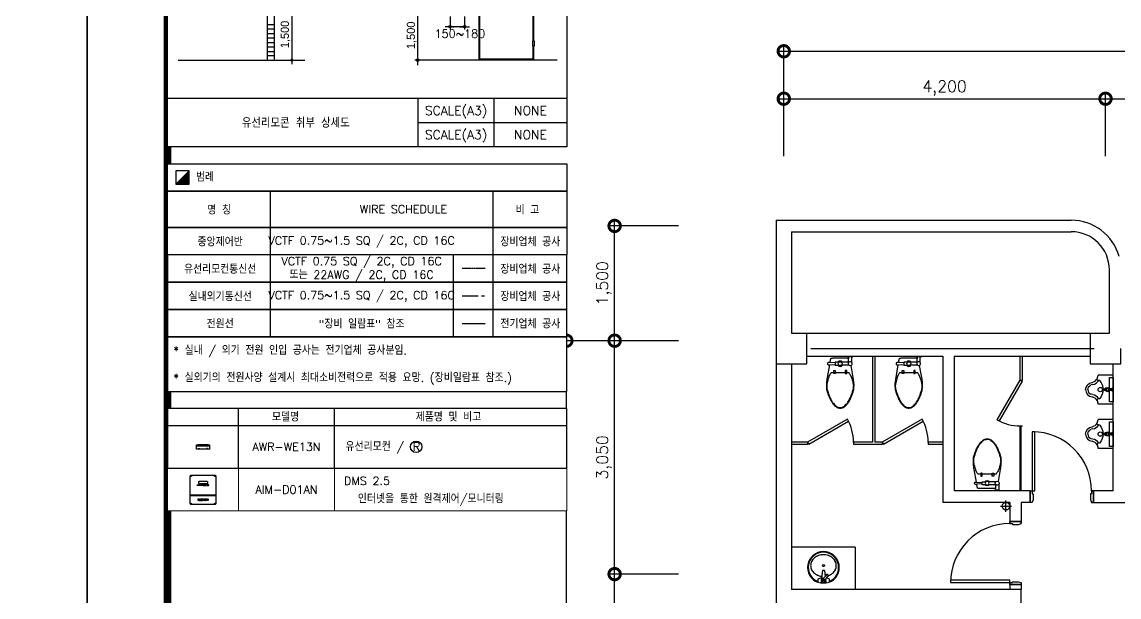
# Model space of a CAD drawing. Header units: millimetres. Extents: x -56261 to 196039, y 9480 to 100001.
# Drawn here: x 111088 to 125410, y 55729 to 63245 of the extents above; entities that cross this region are included whole.
import ezdxf
from ezdxf.enums import TextEntityAlignment as Align
from ezdxf.lldxf.tags import DXFTag

# ---------------------------------------------------------------- set-up
doc = ezdxf.new("R2010")
doc.units = ezdxf.units.MM
doc.set_wipeout_variables(frame=1)
for name, pattern in [('CENTER', [2, 1.25, -0.25, 0.25, -0.25]), ('PHANTOM', [25, 20, -1, 1, -1, 1, -1]), ('PHANTOM2', [31.75, 15.875, -3.175, 3.175, -3.175, 3.175, -3.175])]:
    doc.linetypes.add(name, pattern=pattern)
for name, color, linetype in [('DVM_DPIT', 5, 'Continuous'), ('DVM_REPORT', 7, 'Continuous'), ('FORM', 4, 'Continuous'), ('PLAN', 9, 'Continuous'), ('PLAN_DIM', 7, 'Continuous'), ('SS-TEXT', 7, 'Continuous'), ('SS-유선리모컨', 171, 'Continuous'), ('SS-전원선', 30, 'CENTER2'), ('SS-제어선', 61, 'PHANTOM')]:
    doc.layers.add(name, color=color, linetype=linetype)
doc.styles.add('DVM_DEFAULT', font='romans.shx', dxfattribs={"bigfont": 'whgtxt.shx'})
doc.styles.add('DVM_REPORT', font='romans.shx', dxfattribs={"bigfont": 'whgtxt.shx'})
doc.styles.add('Gdim', font='')
doc.styles.add('Gtx', font='')
doc.styles.add('plan', font='romans.shx', dxfattribs={"bigfont": 'GHS.SHX'})
doc.styles.add('굴림', font='NGULIM.TTF')
doc.styles.get('Gdim').set_extended_font_data('Dotum')
doc.styles.get('Gtx').set_extended_font_data('Dotum')
tags = doc.linetypes.add('CENTER2', pattern=[28.575, 19.05, -3.175, 3.175, -3.175]).pattern_tags.tags
tags[10:11] = [DXFTag(74, 4), DXFTag(75, 0), DXFTag(340, '0'), DXFTag(46, 1.0), DXFTag(50, 0.0), DXFTag(44, 0.0), DXFTag(45, 0.0)]
tags[8:9] = [DXFTag(74, 4), DXFTag(75, 0), DXFTag(340, '0'), DXFTag(46, 1.0), DXFTag(50, 0.0), DXFTag(44, 0.0), DXFTag(45, 0.0)]
tags[6:7] = [DXFTag(74, 4), DXFTag(75, 0), DXFTag(340, '0'), DXFTag(46, 1.0), DXFTag(50, 0.0), DXFTag(44, 0.0), DXFTag(45, 0.0)]
tags[4:5] = [DXFTag(74, 4), DXFTag(75, 0), DXFTag(340, '0'), DXFTag(46, 1.0), DXFTag(50, 0.0), DXFTag(44, 0.0), DXFTag(45, 0.0)]
doc.dimstyles.new('Gdim100', dxfattribs={"dimscale": 100, "dimtxt": 3, "dimasz": 6, "dimexe": 1.5, "dimexo": 2, "dimgap": 1, "dimtad": 1, "dimdec": 0, "dimzin": 0, "dimdsep": 46, "dimlunit": 6, "dimtxsty": 'Gdim', "dimblk1": 'DOTSMALL', "dimblk2": 'DOTSMALL', "dimsah": 1, "dimcen": 1.5, "dimdle": 1.5, "dimclrd": 1, "dimclre": 1, "dimclrt": 256, "dimazin": 0, "dimtfac": 1, "dimtdec": 0, "dimtix": 1, "dimtmove": 2, "dimatfit": 3, "dimldrblk": 'DOTSMALL', "dimfxl": 1.5, "dimtolj": 1, "dimtzin": 0, "dimlwd": -1, "dimlwe": -1, "dimarcsym": 0})

# ---------------------------------------------------------------- blocks, each defined once
blk = doc.blocks.new('FORM_기계', base_point=(381614, -321275))
at = {"layer": 'FORM', "color": 7}
blk.add_lwpolyline([(381614, -321275), (465714, -321275), (465714, -261875), (381614, -261875)], close=True, dxfattribs=at)
at = {"layer": 'FORM', "const_width": 200}
blk.add_lwpolyline([(463614, -319175), (383714, -319175), (383714, -263975), (463614, -263975)], close=True, dxfattribs=at)
blk = doc.blocks.new('_DotSmall')
at = {"color": 0, "linetype": 'ByBlock', "const_width": 0.5}
blk.add_lwpolyline([(-0.0625, 0, 1), (0.0625, 0, 1)], format="xyb", close=True, dxfattribs=at)
blk = doc.blocks.new('*D286')
at = {"layer": 'DEFPOINTS', "color": 0, "transparency": 16777216}
for p in [(125233, 62241), (121033, 61392), (125233, 61392)]:
    blk.add_point(p, dxfattribs=at)
at = {"layer": 'PLAN_DIM', "transparency": 16777216}
for p, q in [((121033, 61492), (121033, 62316)), ((125233, 61492), (125233, 62316)), ((120958, 62241), (125308, 62241))]:
    blk.add_line(p, q, dxfattribs=at)
at = {"layer": 'PLAN_DIM', "transparency": 16777216, "xscale": 300, "yscale": 300, "zscale": 300, "rotation": 180}
blk.add_blockref('_DotSmall', (121033, 62241), dxfattribs=at)
at = {"layer": 'PLAN_DIM', "transparency": 16777216, "xscale": 300, "yscale": 300, "zscale": 300}
blk.add_blockref('_DotSmall', (125233, 62241), dxfattribs=at)
at = {"layer": 'PLAN_DIM', "transparency": 16777216, "insert": (123133, 62381), "char_height": 150, "attachment_point": 5, "style": 'plan'}
blk.add_mtext('\\A1;4,200', dxfattribs=at)
blk = doc.blocks.new('*D287')
at = {"layer": 'DEFPOINTS', "color": 0, "transparency": 16777216}
for p in [(145033, 62861), (121033, 61392), (145033, 61392)]:
    blk.add_point(p, dxfattribs=at)
at = {"layer": 'PLAN_DIM', "transparency": 16777216}
for p, q in [((121033, 61492), (121033, 62936)), ((145033, 61492), (145033, 62936)), ((120958, 62861), (145108, 62861))]:
    blk.add_line(p, q, dxfattribs=at)
at = {"layer": 'PLAN_DIM', "transparency": 16777216, "xscale": 300, "yscale": 300, "zscale": 300, "rotation": 180}
blk.add_blockref('_DotSmall', (121033, 62861), dxfattribs=at)
at = {"layer": 'PLAN_DIM', "transparency": 16777216, "xscale": 300, "yscale": 300, "zscale": 300}
blk.add_blockref('_DotSmall', (145033, 62861), dxfattribs=at)
at = {"layer": 'PLAN_DIM', "transparency": 16777216, "insert": (133033, 63001), "char_height": 150, "attachment_point": 5, "style": 'plan'}
blk.add_mtext('\\A1;24,000', dxfattribs=at)
blk = doc.blocks.new('*D288')
at = {"layer": 'DEFPOINTS', "color": 0, "transparency": 16777216}
for p in [(118825, 60579), (119758, 60579), (119758, 59079)]:
    blk.add_point(p, dxfattribs=at)
at = {"layer": 'PLAN_DIM', "transparency": 16777216}
for p, q in [((118825, 59004), (118825, 60654)), ((119658, 60579), (118750, 60579)), ((119658, 59079), (118750, 59079))]:
    blk.add_line(p, q, dxfattribs=at)
at = {"layer": 'PLAN_DIM', "transparency": 16777216, "xscale": 300, "yscale": 300, "zscale": 300}
for p, rotation in [((118825, 60579), 90), ((118825, 59079), 270)]:
    blk.add_blockref('_DotSmall', p, dxfattribs=dict(at, rotation=rotation))
at = {"layer": 'PLAN_DIM', "transparency": 16777216, "insert": (118686, 59829), "char_height": 150, "attachment_point": 5, "rotation": 90, "style": 'plan'}
blk.add_mtext('\\A1;1,500', dxfattribs=at)
blk = doc.blocks.new('*D289')
at = {"layer": 'DEFPOINTS', "color": 0, "transparency": 16777216}
for p in [(118825, 59079), (119758, 59079), (119758, 56029)]:
    blk.add_point(p, dxfattribs=at)
at = {"layer": 'PLAN_DIM', "transparency": 16777216}
for p, q in [((118825, 55954), (118825, 59154)), ((119658, 59079), (118750, 59079)), ((119658, 56029), (118750, 56029))]:
    blk.add_line(p, q, dxfattribs=at)
at = {"layer": 'PLAN_DIM', "transparency": 16777216, "xscale": 300, "yscale": 300, "zscale": 300}
for p, rotation in [((118825, 59079), 90), ((118825, 56029), 270)]:
    blk.add_blockref('_DotSmall', p, dxfattribs=dict(at, rotation=rotation))
at = {"layer": 'PLAN_DIM', "transparency": 16777216, "insert": (118686, 57554), "char_height": 150, "attachment_point": 5, "rotation": 90, "style": 'plan'}
blk.add_mtext('\\A1;3,050', dxfattribs=at)
blk = doc.blocks.new('*D290')
at = {"layer": 'DEFPOINTS', "color": 0, "transparency": 16777216}
for p in [(118195, 59079), (119758, 59079), (119768, 48079)]:
    blk.add_point(p, dxfattribs=at)
at = {"layer": 'PLAN_DIM', "transparency": 16777216}
for p, q in [((118195, 48004), (118195, 59154)), ((119658, 59079), (118120, 59079)), ((119668, 48079), (118120, 48079))]:
    blk.add_line(p, q, dxfattribs=at)
at = {"layer": 'PLAN_DIM', "transparency": 16777216, "xscale": 300, "yscale": 300, "zscale": 300}
for p, rotation in [((118195, 59079), 90), ((118195, 48079), 270)]:
    blk.add_blockref('_DotSmall', p, dxfattribs=dict(at, rotation=rotation))
at = {"layer": 'PLAN_DIM', "transparency": 16777216, "insert": (118056, 53579), "char_height": 150, "attachment_point": 5, "rotation": 90, "style": 'plan'}
blk.add_mtext('\\A1;11,000', dxfattribs=at)
blk = doc.blocks.new('*D291')
at = {"layer": 'DEFPOINTS', "color": 0, "transparency": 16777216}
for p in [(129433, 62241), (125233, 61392), (129433, 61392)]:
    blk.add_point(p, dxfattribs=at)
at = {"layer": 'PLAN_DIM', "transparency": 16777216}
for p, q in [((125233, 61492), (125233, 62316)), ((129433, 61492), (129433, 62316)), ((125158, 62241), (129508, 62241))]:
    blk.add_line(p, q, dxfattribs=at)
at = {"layer": 'PLAN_DIM', "transparency": 16777216, "xscale": 300, "yscale": 300, "zscale": 300, "rotation": 180}
blk.add_blockref('_DotSmall', (125233, 62241), dxfattribs=at)
at = {"layer": 'PLAN_DIM', "transparency": 16777216, "xscale": 300, "yscale": 300, "zscale": 300}
blk.add_blockref('_DotSmall', (129433, 62241), dxfattribs=at)
at = {"layer": 'PLAN_DIM', "transparency": 16777216, "insert": (127333, 62381), "char_height": 150, "attachment_point": 5, "style": 'plan'}
blk.add_mtext('\\A1;4,200', dxfattribs=at)
blk = doc.blocks.new('2P-T207')
at = {"layer": 'PLAN'}
for p, q in [((150, 20), (110, 20)), ((-65, -50), (-65, -90)), ((-15, -50), (-65, -50)), ((-65, -90), (-15, -90)), ((115, -50), (15, -50)), ((115, -90), (15, -90)), ((110, -55), (110, -1)), ((115, -190), (-115, -190)), ((-85, -160), (-65, -160)), ((-85, -200), (-85, -160)), ((-65, -200), (-85, -200)), ((-65, -160), (-65, -200)), ((85, -160), (65, -160)), ((65, -160), (65, -200)), ((65, -200), (85, -200)), ((85, -200), (85, -160))]:
    blk.add_line(p, q, dxfattribs=at)
for points in [[(95, 30), (100, 20), (110, 20), (110, -1), (106, -1), (98, 0), (87, 0), (0, 0), (-87, 0), (-98, 0), (-106, -1), (-113, -1), (-119, -2), (-123, -3), (-125, -5), (-126, -8), (-127, -11), (-128, -15), (-129, -19), (-130, -25), (-131, -30), (-132, -34), (-133, -39), (-134, -45), (-135, -51), (-136, -56), (-141, -55), (-144, -55), (-147, -55), (-152, -55), (-156, -56), (-160, -58), (-163, -61), (-165, -64), (-166, -67), (-166, -69), (-166, -70), (-166, -71), (-166, -73), (-165, -76), (-163, -79), (-160, -82), (-156, -84), (-152, -85), (-147, -85), (-144, -85), (-141, -84), (-170, -250, 0.022182), (-179, -318, 0.0294), (-180, -370, 0.029565), (-177, -406, 0.035314), (-170, -435, 0.006976), (-166, -447, 0.004694), (-160, -465, 0.019426), (-144, -505, 0.015468), (-120, -555, 0.040875), (-101, -585, 0.036447), (-75, -615, 0.04843), (-50, -635, 0.068612), (-30, -645, 0.037226), (-14, -649, 0.041311), (0, -650, 0.041311), (14, -649, 0.037226), (30, -645, 0.068612), (50, -635, 0.04843), (75, -615, 0.036447), (101, -585, 0.040875), (120, -555, 0.015468), (144, -505, 0.019426), (160, -465, 0.004694), (166, -447, 0.006976), (170, -435, 0.035314), (177, -406, 0.029565), (180, -370, 0.0294), (179, -318, 0.022182), (170, -250), (142, -92, 0.455372), (150, -55), (150, 20), (160, 20), (165, 30)], [(-65, -60), (-136, -56, 1.060552)]]:
    blk.add_lwpolyline(points, format="xyb", dxfattribs=at)
blk.add_lwpolyline([(-141, -84), (-65, -80)], dxfattribs=at)
blk.add_circle((0, -70), 25, dxfattribs=at)
for centre, radius, start, end in [((0, -70), 35, 34.8499, 145.1501), ((0, -70), 35, 214.8499, 325.1501), ((130, -70), 25, 36.8699, 298.9372), ((862, -579), 1064, 161.9714, 164.0546), ((386, -424), 564, 159.444, 161.9714), ((131, -329), 291, 155.9278, 159.444), ((-85, -232), 54.8, 135, 155.9278), ((-115, -202), 12.3, 90, 135), ((115, -193), 3.54, 36.8699, 90), ((-22, -296), 174, 29.5675, 36.8699), ((-283, -444), 475, 26.5651, 29.5675), ((-129, -367), 303, 22.8053, 26.5651), ((-66, -341), 234, 15.9454, 22.8053), ((-417, -441), 599, 11.6565, 15.9454), ((67, -377), 244, 166.4166, 175.6013), ((-65, -367), 111, 175.6013, 189.2401), ((45, -349), 223, 189.2401, 195.9454), ((635, -514), 828, 164.0546, 166.4166), ((520, -213), 717, 195.9454, 199.683), ((-520, -213), 717, 340.317, 344.0546), ((-45, -349), 223, 344.0546, 350.7599), ((-160, -388), 337, 4.3987, 11.6565), ((80, -370), 95.8, 350.7599, 4.3987), ((1628, 183), 1894, 199.683, 201.0375), ((407, -287), 585, 201.0375, 203.4742), ((221, -367), 383, 203.4742, 208.6105), ((115, -425), 262, 208.6105, 214.8227), ((-167, -394), 323, 325.9688, 331.3895), ((-200, -377), 359, 331.3895, 336.5258), ((-407, -287), 585, 336.5258, 338.9625), ((-1628, 183), 1894, 338.9625, 340.317), ((41, -477), 171, 214.8227, 220.6013), ((274, -277), 478, 220.6013, 224.0582), ((72, -472), 198, 224.0582, 230.1944), ((37, -515), 142, 230.1944, 237.425), ((-11, -590), 53.8, 237.425, 255.9638), ((2, -539), 105, 255.9638, 269.1779), ((1, -545), 99.7, 269.1779, 279.4623), ((10, -594), 50.4, 279.4623, 293.9447), ((-7, -557), 90.8, 293.9447, 306.8699), ((-68, -475), 193, 306.8699, 315.7258), ((-261, -288), 462, 315.7258, 319.3987), ((-20, -494), 144, 319.3987, 325.9688)]:
    blk.add_arc(centre, radius, start, end, dxfattribs=at)
blk = doc.blocks.new('CD-plan$0$세면기')
at = {"layer": 'PLAN'}
for p, q in [((9807177, -1170315), (9807155, -1170498)), ((9807207, -1170315), (9807177, -1170315)), ((9807191, -1170424), (9807225, -1170392)), ((9807207, -1170315), (9807218, -1170399)), ((9807223, -1170448), (9807245, -1170408)), ((9807225, -1170392), (9807243, -1170369)), ((9807232, -1170378), (9807238, -1170370)), ((9807262, -1170383), (9807245, -1170370)), ((9807246, -1170408), (9807264, -1170385)), ((9807257, -1170398), (9807263, -1170390)), ((9807110, -1170438), (9807165, -1170417)), ((9807110, -1170438), (9807110, -1170488)), ((9807155, -1170498), (9807110, -1170488)), ((9807230, -1170498), (9807155, -1170498)), ((9807223, -1170447), (9807230, -1170498)), ((9807274, -1170488), (9807230, -1170498)), ((9807274, -1170435), (9807237, -1170422)), ((9807274, -1170435), (9807274, -1170488))]:
    blk.add_line(p, q, dxfattribs=at)
for centre, radius in [((9807192, -1170242), 15), ((9807192, -1170455), 20), ((9807192, -1170455), 8)]:
    blk.add_circle(centre, radius, dxfattribs=at)
for centre, radius, start, end in [((9807192, -1170269), 230, 290.9598, 249.0402), ((9807192, -1170269), 220, 291.9609, 248.0391), ((9807192, -1170302), 218, 90, 109.3849), ((9807192, -1170302), 218, 70.6151, 90), ((9807141, -1170242), 135, 154.0053, 180), ((9807141, -1170242), 135, 180, 205.9947), ((9807166, -1170254), 162, 130.3466, 154.0053), ((9807182, -1170273), 187, 109.3849, 130.3466), ((9807203, -1170273), 187, 49.6534, 70.6151), ((9807219, -1170254), 162, 25.9947, 49.6534), ((9807243, -1170242), 135, 0, 25.9947), ((9807243, -1170242), 135, 334.0053, 0), ((9807166, -1170230), 162, 205.9947, 229.6534), ((9807182, -1170211), 187, 229.6534, 250.6151), ((9807192, -1170181), 218, 250.6151, 263.3692), ((9807221, -1170389), 5, 313.6346, 321.9936), ((9807236, -1170381), 5, 141.9936, 208.4155), ((9807242, -1170374), 5, 51.9936, 141.9936), ((9807250, -1170411), 5, 141.9936, 150.3527), ((9807253, -1170395), 5, 255.5718, 321.9936), ((9807259, -1170387), 5, 321.9936, 51.9936), ((9807203, -1170211), 187, 289.3849, 310.3466), ((9807219, -1170230), 162, 310.3466, 334.0053), ((9807192, -1170455), 30, 96.8691, 7.1181), ((9807188, -1170420), 5, 276.8691, 313.6346), ((9807227, -1170451), 5, 150.3527, 187.1181)]:
    blk.add_arc(centre, radius, start, end, dxfattribs=at)
blk = doc.blocks.new('CD-plan$0$BF용소변기 평면 1127')
at = {"layer": 'PLAN'}
for p, q in [((1203647, 733714), (1203661, 733762)), ((1203855, 733762), (1203661, 733762)), ((1203855, 733382), (1203855, 733762)), ((1203591, 733638), (1203566, 733634)), ((1203745, 733584), (1203740, 733584)), ((1203745, 733583), (1203745, 733584)), ((1203745, 733583), (1203745, 733562)), ((1203749, 733583), (1203745, 733583)), ((1203749, 733590), (1203749, 733572)), ((1203764, 733590), (1203749, 733590)), ((1203749, 733555), (1203749, 733572)), ((1203785, 733590), (1203770, 733581)), ((1203770, 733581), (1203770, 733564)), ((1203800, 733581), (1203785, 733590)), ((1203800, 733564), (1203800, 733581)), ((1203837, 733583), (1203810, 733583)), ((1203822, 733582), (1203814, 733577)), ((1203814, 733577), (1203814, 733568)), ((1203814, 733568), (1203822, 733563)), ((1203831, 733577), (1203822, 733582)), ((1203822, 733563), (1203831, 733568)), ((1203831, 733568), (1203831, 733577)), ((1203837, 733572), (1203837, 733586)), ((1203837, 733572), (1203837, 733559)), ((1203591, 733507), (1203566, 733511)), ((1203647, 733431), (1203661, 733382)), ((1203745, 733561), (1203740, 733561)), ((1203749, 733562), (1203745, 733562)), ((1203745, 733562), (1203745, 733561)), ((1203764, 733555), (1203749, 733555)), ((1203770, 733564), (1203785, 733555)), ((1203785, 733555), (1203800, 733564)), ((1203837, 733561), (1203810, 733561)), ((1203855, 733382), (1203661, 733382))]:
    blk.add_line(p, q, dxfattribs=at)
blk.add_lwpolyline([(1203810, 733731), (1203855, 733731), (1203855, 733411), (1203810, 733411, -0.414214), (1203805, 733416), (1203805, 733726, -0.414214)], format="xyb", close=True, dxfattribs=at)
for centre, radius in [((1203687, 733572), 28.4), ((1203785, 733572), 27.2)]:
    blk.add_circle(centre, radius, dxfattribs=at)
for centre, radius, start, end in [((1203557, 733770), 105, 282.7437, 328.249), ((1203590, 733572), 94.7, 180, 263.9102), ((1203590, 733572), 66.3, 180, 248.2328), ((1203570, 733750), 113, 280.3584, 328.6147), ((1203675, 733681), 9.47, 36.0496, 90.9131), ((1203768, 733572), 30.8, 157.2162, 202.7838), ((1203854, 733579), 18.1, 84.6625, 156.2782), ((1203557, 733375), 105, 31.751, 77.2563), ((1203570, 733395), 113, 31.3853, 79.6416), ((1203659, 733438), 14.2, 104.4939, 212.0237), ((1203673, 733381), 73, 89.0869, 104.4939), ((1203675, 733464), 9.47, 269.0869, 323.9504), ((1203854, 733566), 18.1, 203.7218, 275.3375)]:
    blk.add_arc(centre, radius, start, end, dxfattribs=at)
at = {"layer": 'PLAN', "extrusion": (0, 0, -1)}
for centre, radius, start, end in [((-1203659, 733706), 14.2, 284.4939, 32.0237), ((-1203590, 733572), 94.7, 0, 83.9102), ((-1203590, 733572), 66.3, 0, 68.2328), ((-1203673, 733763), 73, 269.0869, 284.4939), ((-1203512, 733563), 211, 144.0197, 177.3223), ((-1203512, 733582), 211, 182.6777, 215.9803)]:
    blk.add_arc(centre, radius, start, end, dxfattribs=at)
blk = doc.blocks.new('*D285')
at = {"layer": 'DEFPOINTS', "color": 0, "transparency": 16777216}
for p in [(118825, 56029), (119758, 56029), (119758, 53079)]:
    blk.add_point(p, dxfattribs=at)
at = {"layer": 'PLAN_DIM', "transparency": 16777216}
for p, q in [((119658, 56029), (118750, 56029)), ((118825, 53004), (118825, 56104)), ((119658, 53079), (118750, 53079))]:
    blk.add_line(p, q, dxfattribs=at)
at = {"layer": 'PLAN_DIM', "transparency": 16777216, "xscale": 300, "yscale": 300, "zscale": 300}
for p, rotation in [((118825, 56029), 90), ((118825, 53079), 270)]:
    blk.add_blockref('_DotSmall', p, dxfattribs=dict(at, rotation=rotation))
at = {"layer": 'PLAN_DIM', "transparency": 16777216, "insert": (118686, 54554), "char_height": 150, "attachment_point": 5, "rotation": 90, "style": 'plan'}
blk.add_mtext('\\A1;2,950', dxfattribs=at)
blk = doc.blocks.new('DRAIN_HOLE')
at = {"layer": 'DVM_DPIT'}
for p, q in [((-73, 0), (73, 0)), ((0, -72), (0, 72))]:
    blk.add_line(p, q, dxfattribs=at)
at = {"layer": 'DVM_DPIT', "linetype": 'ByBlock'}
blk.add_circle((0, 0), 50, dxfattribs=at)
blk = doc.blocks.new('유선리모컨-윗면도')
at = {"layer": 'SS-유선리모컨'}
for p, q in [((-152, 0), (-152, -92)), ((152, 0), (-152, 0)), ((-103, 0), (-103, -8)), ((-76, 0), (-76, -8)), ((76, 0), (76, -8)), ((103, 0), (103, -8)), ((152, 0), (152, -92)), ((152, -70), (-152, -70)), ((-116, -82), (-152, -82)), ((-144, -92), (-144, -82)), ((-116, -92), (-144, -92)), ((-97, -90), (-123, -90)), ((-116, -82), (-116, -95)), ((0, -85), (-116, -85)), ((-116, -87), (-105, -87)), ((-116, -93), (-105, -93)), ((116, -95), (-116, -95)), ((-105, -87), (-105, -93)), ((-105, -88), (-105, -93)), ((-101, -9), (-89, -9)), ((-89, -9), (-77, -9)), ((0, -85), (116, -85)), ((89, -9), (77, -9)), ((101, -9), (89, -9)), ((97, -90), (123, -90)), ((105, -87), (105, -93)), ((116, -87), (105, -87)), ((116, -93), (105, -93)), ((116, -82), (152, -82)), ((116, -82), (116, -95)), ((116, -92), (144, -92)), ((144, -92), (144, -82))]:
    blk.add_line(p, q, dxfattribs=at)
for centre, radius, start, end in [((-148, -92), 3, 180, 239.7113), ((-132, -64), 36, 239.7113, 262.5886), ((0, 1996), 2096, 266.2731, 270), ((0, 1996), 2100, 266.2731, 270), ((-101, -8), 1.5, 180, 270), ((-77, -8), 1.5, 270, 0), ((0, 1996), 2096, 270, 273.7269), ((0, 1996), 2100, 270, 273.7269), ((77, -8), 1.5, 180, 270), ((101, -8), 1.5, 270, 0), ((132, -64), 36, 277.4114, 300.2887), ((148, -92), 3, 300.2887, 0)]:
    blk.add_arc(centre, radius, start, end, dxfattribs=at)
blk = doc.blocks.new('A$C208730F6')
at = {"layer": 'SS-TEXT', "color": 5, "linetype": 'Continuous'}
for p, q in [((472, 296), (498, 296)), ((472, 296), (472, 285)), ((473, 335), (473, 327)), ((485, 310), (510, 295)), ((498, 296), (498, 289)), ((530, 309), (502, 324)), ((514, 331), (514, 323)), ((514, 323), (538, 323)), ((538, 335), (538, 323)), ((540, 293), (540, 285)), ((575, 358), (558, 262)), ((558, 262), (585, 262)), ((575, 358), (617, 358)), ((594, 335), (585, 262)), ((594, 335), (597, 335)), ((597, 335), (606, 262)), ((606, 262), (633, 262)), ((617, 358), (633, 262)), ((650, 358), (692, 358)), ((650, 358), (650, 262)), ((650, 262), (675, 262)), ((675, 333), (677, 333)), ((675, 333), (675, 262)), ((689, 262), (677, 333)), ((689, 262), (715, 262)), ((701, 306), (692, 358)), ((701, 306), (703, 306)), ((712, 358), (703, 306)), ((712, 358), (754, 358)), ((715, 262), (727, 333)), ((727, 333), (729, 333)), ((729, 333), (729, 262)), ((729, 262), (754, 262)), ((754, 358), (754, 262)), ((774, 296), (801, 296)), ((774, 296), (774, 285)), ((776, 335), (776, 327)), ((787, 310), (812, 295)), ((801, 296), (801, 289)), ((832, 309), (805, 324)), ((816, 331), (816, 323)), ((816, 323), (841, 323)), ((841, 335), (841, 323)), ((843, 293), (843, 285)), ((865, 358), (892, 358)), ((865, 358), (865, 289)), ((892, 358), (892, 289)), ((907, 358), (934, 358)), ((907, 358), (907, 289)), ((934, 358), (934, 289)), ((958, 358), (990, 358)), ((958, 358), (958, 262)), ((958, 262), (982, 262)), ((982, 321), (983, 321)), ((982, 321), (982, 262)), ((1006, 262), (983, 321)), ((990, 358), (1013, 298)), ((1038, 262), (1006, 262)), ((1013, 298), (1014, 298)), ((1014, 358), (1038, 358)), ((1014, 358), (1014, 298)), ((1038, 358), (1038, 262)), ((1061, 332), (1061, 288)), ((1087, 332), (1087, 288)), ((1093, 312), (1126, 312)), ((1093, 312), (1093, 298)), ((1093, 298), (1100, 298)), ((1100, 332), (1100, 325)), ((1100, 325), (1126, 325)), ((1100, 298), (1100, 288)), ((1126, 332), (1126, 325)), ((1126, 312), (1126, 288))]:
    blk.add_line(p, q, dxfattribs=at)
at = {"layer": 'SS-TEXT', "color": 5}
blk.add_line((1094, 262), (1093, 262), dxfattribs=at)
at = {"layer": 'SS-TEXT'}
for points in [[(70, 1845), (1529, 1845, -0.414214), (1599, 1775), (1599, 70, -0.414214), (1529, 0), (70, 0, -0.414214), (0, 70), (0, 1775, -0.414214)], [(560, 1459), (1038, 1459, -0.414214), (1068, 1429), (1068, 1336, -0.414214), (1038, 1306), (560, 1306, -0.414214), (530, 1336), (530, 1429, -0.414214)], [(586, 1190), (449, 1190, -0.414214), (439, 1200), (439, 1222, -0.414214), (449, 1232), (586, 1232, -0.414214), (596, 1222), (596, 1200, -0.414214)], [(774, 1190), (637, 1190, -0.414214), (627, 1200), (627, 1222, -0.414214), (637, 1232), (774, 1232, -0.414214), (784, 1222), (784, 1200, -0.414214)], [(825, 1190), (962, 1190, 0.414214), (972, 1200), (972, 1222, 0.414214), (962, 1232), (825, 1232, 0.414214), (815, 1222), (815, 1200, 0.414214)], [(1013, 1190), (1150, 1190, 0.414214), (1160, 1200), (1160, 1222, 0.414214), (1150, 1232), (1013, 1232, 0.414214), (1003, 1222), (1003, 1200, 0.414214)]]:
    blk.add_lwpolyline(points, format="xyb", close=True, dxfattribs=at)
for points in [[(40, 1790), (69, 1790)], [(55, 1776), (55, 1805)], [(1559, 1790), (1529, 1790)], [(1544, 1776), (1544, 1805)], [(0, 613), (1599, 613)], [(0, 563), (1599, 563)], [(40, 55), (69, 55)], [(55, 69), (55, 40)], [(1559, 55), (1529, 55)], [(1544, 69), (1544, 40)]]:
    blk.add_lwpolyline(points, dxfattribs=at)
for centre, radius in [((55, 1790), 29.7), ((55, 1790), 19.7), ((1544, 1790), 29.7), ((1544, 1790), 19.7), ((55, 55), 29.7), ((55, 55), 19.7), ((1544, 55), 29.7), ((1544, 55), 19.7)]:
    blk.add_circle(centre, radius, dxfattribs=at)
at = {"layer": 'SS-TEXT', "color": 5, "linetype": 'Continuous'}
for centre, radius, start, end in [((506, 331), 7.65, 0, 241.4517), ((506, 289), 7.65, 180, 60.3802), ((808, 331), 7.65, 0, 241.4517), ((808, 289), 7.65, 180, 60.3802), ((899, 289), 7.65, 180, 0), ((1093, 332), 6.69, 0, 180), ((1093, 288), 6.69, 180, 0)]:
    blk.add_arc(centre, radius, start, end, dxfattribs=at)
for centre, major_axis, ratio, start_param, end_param in [((506, 285), (34.4, 0), 0.666667, 3.141593, 6.283185), ((506, 327), (32.5, 0), 0.705882, 3.141593, 3.999165), ((506, 335), (32.5, 0), 0.705882, 0, 1.669355), ((506, 293), (-34.4, 0), 0.666667, 3.141593, 3.953944), ((808, 285), (34.4, 0), 0.666667, 3.141593, 6.283185), ((808, 335), (-32.5, 0), 0.705882, 3.141593, 6.283185), ((808, 327), (32.5, 0), 0.705882, 3.141593, 3.999165), ((808, 293), (-34.4, 0), 0.666667, 3.141593, 3.953944), ((899, 289), (34.4, 0), 0.777778, 3.141593, 6.283185), ((1093, 332), (-32.5, 0), 0.794118, 3.141593, 6.283185), ((1093, 288), (32.5, 0), 0.794118, 3.141593, 4.694878), ((1093, 288), (-32.5, 0), 0.794118, 2.381629, 3.141593)]:
    blk.add_ellipse(centre, major_axis=major_axis, ratio=ratio, start_param=start_param, end_param=end_param, dxfattribs=at)
at = {"layer": 'SS-TEXT', "color": 5, "linetype": 'Continuous', "extrusion": (0, 0, -1)}
for centre, ratio, start_param, end_param in [((506, 335), 0.705882, 0, 1.669355), ((1093, 288), 0.794118, 3.141593, 4.694878)]:
    blk.add_ellipse(centre, major_axis=(-32.5, 0), ratio=ratio, start_param=start_param, end_param=end_param, dxfattribs=at)
blk = doc.blocks.new('DIMDOT')
at = {"color": 0}
blk.add_line((-2, 0), (2, 0), dxfattribs=at)
for radius in [0.5, 0.25]:
    blk.add_circle((0, 0), radius, dxfattribs=at)
blk = doc.blocks.new('A$Cd3c4cba3')
for points in [[(0, 8444), (0, 34), (11816, 34), (11816, 8444)], [(0, -7716), (0, -10756), (11816, -10756), (11816, -7716)]]:
    blk.add_wipeout(points).dxf.layer = 'SS-TEXT'
at = {"linetype": 'Continuous'}
blk.add_wipeout([(0, -466), (0, -7216), (11816, -7216), (11816, -466)], dxfattribs=at).dxf.layer = 'SS-TEXT'
at = {"layer": 'SS-TEXT'}
blk.add_hatch(color=256, dxfattribs=at).paths.add_polyline_path([(642, -678), (249, -1071), (642, -1071)])
for p, q in [((249, -1071), (642, -678)), ((3033, -1276), (3033, -5596)), ((9626, -1276), (9626, -5596)), ((9626, -1276), (9626, -5596)), ((8456, -3166), (8456, -5596)), ((0, -5596), (11816, -5596))]:
    blk.add_line(p, q, dxfattribs=at)
at = {"layer": 'SS-TEXT', "linetype": 'Continuous'}
for p, q in [((2104, -9489), (2104, -7716)), ((4939, -9489), (4939, -7716)), ((0, -8222), (11816, -8222))]:
    blk.add_line(p, q, dxfattribs=at)
at = {"layer": 'SS-TEXT', "ltscale": 12}
blk.add_line((0, -9489), (11816, -9489), dxfattribs=at)
at = {"layer": 'SS-TEXT', "lineweight": 9}
for p, q in [((2104, -10756), (2104, -9489)), ((4939, -10756), (4939, -9489))]:
    blk.add_line(p, q, dxfattribs=at)
at = {"layer": 'SS-TEXT'}
for points in [[(0, -466), (11816, -466), (11816, -1276), (0, -1276)], [(249, -1071), (642, -1071), (642, -678), (249, -678)], [(0, -1276), (11816, -1276), (11816, -2356), (0, -2356)], [(0, -2356), (11816, -2356), (11816, -3166), (0, -3166)], [(11816, -3166), (0, -3166), (0, -3976), (11816, -3976)], [(11816, -3976), (0, -3976), (0, -4786), (11816, -4786)], [(11816, -4786), (0, -4786), (0, -5596), (11816, -5596)], [(11816, -5596), (0, -5596), (0, -7216), (11816, -7216)], [(11816, -5596), (0, -5596), (0, -5596), (11816, -5596)]]:
    blk.add_lwpolyline(points, close=True, dxfattribs=at)
at = {"layer": 'SS-TEXT', "linetype": 'Continuous'}
blk.add_lwpolyline([(11816, -7716), (0, -7716), (0, -9489), (11816, -9489)], close=True, dxfattribs=at)
at = {"layer": 'SS-TEXT', "lineweight": 9}
for points in [[(0, -9489), (0, -10756), (11816, -10756), (11816, -9489)], [(11816, -9489), (0, -9489), (0, -10756), (11816, -10756), (11816, -9489)]]:
    blk.add_lwpolyline(points, dxfattribs=at)
at = {"layer": 'SS-TEXT', "linetype": 'Continuous'}
blk.add_circle((7360, -8856), 168, dxfattribs=at)
at = {"layer": 'SS-유선리모컨', "linetype": 'CENTER', "ltscale": 30}
blk.add_line((8717, -3563), (9400, -3563), dxfattribs=at)
at = {"layer": 'SS-전원선', "ltscale": 30}
blk.add_line((8717, -5199), (9400, -5199), dxfattribs=at)
at = {"layer": 'SS-제어선', "linetype": 'PHANTOM2', "ltscale": 30}
blk.add_line((8717, -4378), (9400, -4378), dxfattribs=at)
at = {"layer": 'SS-TEXT', "xscale": 0.4734249370960417, "yscale": 0.4734249370960417, "zscale": 0.4734249370960417}
blk.add_blockref('A$C208730F6', (673, -10569), dxfattribs=at)
at = {"layer": 'SS-유선리모컨', "xscale": -1.280482179733181, "yscale": 1.280482179733181, "zscale": 1.280482180734916, "rotation": 180}
blk.add_blockref('유선리모컨-윗면도', (1052, -8922), dxfattribs=at)
at = {"layer": 'SS-TEXT', "style": 'DVM_REPORT'}
for s, height, p in [('범례', 242.4, (841, -868)), ('* 실내 / 외기 전원 인입 공사는 전기업체 공사분임.', 242.42, (173, -6001)), ('* 실외기의 전원사양 설계시 최대소비전력으로 적용 요망. (장비일람표 참조.)', 242.42, (173, -6811))]:
    blk.add_text(s, height=height, dxfattribs=at).set_placement(p, align=Align.MIDDLE_LEFT)
for s, height, p in [('명 칭', 242.4, (1527, -1816)), ('WIRE SCHEDULE', 242.42, (6986, -1816)), ('비 고', 242.4, (10653, -1816)), ('VCTF 0.75~1.5 SQ / 2C, CD 16C', 242.42, (5745, -2761)), ('중앙제어반', 242.4, (1558, -2761)), ('장비업체 공사', 242.4, (10738, -2761)), ('VCTF 0.75 SQ / 2C, CD 16C', 242.42, (5745, -3371)), ('유선리모컨통신선', 242.4, (1558, -3571)), ('장비업체 공사', 242.4, (10738, -3571)), ('또는 22AWG / 2C, CD 16C', 242.42, (5745, -3771)), ('VCTF 0.75~1.5 SQ / 2C, CD 16C', 242.42, (5745, -4381)), ('실내외기통신선', 242.4, (1558, -4381)), ('장비업체 공사', 242.4, (10738, -4381)), ('전원선', 242.4, (1558, -5191)), ('"장비 일람표" 참조', 242.42, (5745, -5191)), ('전기업체 공사', 242.4, (10738, -5191))]:
    blk.add_text(s, height=height, dxfattribs=at).set_placement(p, align=Align.MIDDLE)
at = {"layer": 'SS-TEXT', "linetype": 'Continuous', "style": 'DVM_DEFAULT'}
for s, p in [('모델명', (3091, -8102)), ('제품명 및 비고', (7345, -8102))]:
    blk.add_text(s, height=243, dxfattribs=at).set_placement(p)
for s, p in [('AWR-WE13N', (3521, -8856)), ('유선리모컨 /', (6135, -8856)), ('AIM-D01AN', (3521, -10123)), ('DMS 2.5', (5903, -9865)), ('인터넷을 통한 원격제어/모니터링', (7792, -10401))]:
    blk.add_text(s, height=243, dxfattribs=at).set_placement(p, align=Align.MIDDLE_CENTER)
blk.add_text('R', height=243, dxfattribs=at).set_placement((7368, -8972), align=Align.CENTER)
blk.add_wipeout([(0, 8444), (0, 34), (11816, 34), (11816, 8444)]).dxf.layer = 'SS-TEXT'
at = {"layer": 'SS-TEXT', "color": 0, "linetype": 'Continuous'}
for p, q in [((2952, 6327), (2952, 2601)), ((3152, 6327), (3152, 2601)), ((3675, 4012), (3675, 2659)), ((7401, 3997), (7401, 2674)), ((8361, 3898), (8361, 3508)), ((8793, 3898), (8793, 3508)), ((2952, 3660), (3152, 3660)), ((8793, 3591), (8361, 3591)), ((8433, 3591), (8487, 3591)), ((2952, 3527), (3152, 3527)), ((2952, 3393), (3152, 3393)), ((2952, 3260), (3152, 3260)), ((2952, 3127), (3152, 3127)), ((2952, 2993), (3152, 2993)), ((316, 2601), (4065, 2601)), ((2952, 2860), (3152, 2860)), ((2952, 2735), (3152, 2735)), ((3515, 2601), (3742, 2601)), ((7601, 2601), (7318, 2601)), ((11536, 2601), (7369, 2601))]:
    blk.add_line(p, q, dxfattribs=at)
at = {"layer": 'SS-TEXT'}
for p, q in [((11816, 1467), (0, 1467)), ((7414, 34), (7414, 1466)), ((9668, 34), (9668, 1466)), ((7414, 750), (9668, 750)), ((9668, 750), (11816, 750))]:
    blk.add_line(p, q, dxfattribs=at)
blk.add_lwpolyline([(0, 8444), (11816, 8444), (11816, 34), (0, 34), (0, 8444)], dxfattribs=at)
at = {"layer": 'SS-TEXT', "color": 9, "linetype": 'Continuous'}
for points in [[(10842, 4865), (10842, 5307), (9212, 5307), (9212, 2620), (10842, 2620), (10842, 3015)], [(10825, 4865), (10825, 5290), (9229, 5290), (9229, 2637), (10825, 2637), (10825, 3015)], [(10825, 3171), (10825, 4709)], [(10842, 3171), (10842, 4709)]]:
    blk.add_lwpolyline(points, dxfattribs=at)
blk.add_lwpolyline([(10814, 3171), (10853, 3171), (10853, 3015), (10814, 3015)], close=True, dxfattribs=at)
at = {"layer": 'SS-TEXT', "color": 0, "linetype": 'Continuous'}
for p, xscale, yscale, zscale, rotation in [((8361, 3591), 72.22235281371857, 72.22235281371857, 72.22235281371857, 180), ((3675, 2601), -57.7778822512263, 57.7778822512263, 57.77788225092428, 90), ((7401, 2601), 72.22235281371857, 72.22235281371857, 72.22235281371857, 270)]:
    blk.add_blockref('DIMDOT', p, dxfattribs=dict(at, xscale=xscale, yscale=yscale, zscale=zscale, rotation=rotation))
at = {"layer": 'SS-TEXT', "color": 0, "linetype": 'Continuous', "xscale": 72.22235281371857, "yscale": 72.22235281371857, "zscale": 72.22235281371857}
blk.add_blockref('DIMDOT', (8793, 3591), dxfattribs=at)
at = {"layer": 'SS-TEXT', "color": 0, "linetype": 'Continuous', "style": 'DVM_DEFAULT'}
blk.add_text('150~180', height=243, dxfattribs=at).set_placement((7903, 3266))
at = {"layer": 'SS-TEXT', "color": 7, "linetype": 'Continuous', "style": 'DVM_DEFAULT'}
for p in [(8541, 1108), (8541, 392)]:
    blk.add_text('SCALE(A3)', height=267.3, dxfattribs=at).set_placement(p, align=Align.MIDDLE_CENTER)
for p in [(10742, 1108), (10742, 392)]:
    blk.add_text('NONE', height=267.3, dxfattribs=at).set_placement(p, align=Align.MIDDLE)
at = {"layer": 'SS-TEXT', "style": 'DVM_DEFAULT'}
blk.add_text('유선리모콘 취부 상세도', height=267.3, rotation=360, dxfattribs=at).set_placement((3796, 602), align=Align.CENTER)
at = {"layer": 'SS-TEXT', "color": 0, "linetype": 'Continuous', "char_height": 243, "attachment_point": 5, "rotation": 90, "style": '굴림'}
for insert in [(3493, 3363), (7225, 3338)]:
    blk.add_mtext('\\A1;1,500', dxfattribs=dict(at, insert=insert))

msp = doc.modelspace()

# ---------------------------------------------------------------- linework, layer by layer
at = {"layer": 'PLAN'}
for p, q in [((120933.4, 60653.8), (120933.4, 47978.8)), ((120933.4, 60653.8), (124785.3, 60653.8)), ((121133.4, 60503.8), (121133.4, 59178.8)), ((121133.4, 60503.8), (124785.3, 60503.8)), ((125283.4, 59178.8), (125283.4, 60028.8)), ((121133.4, 59178.8), (125033.4, 59178.8)), ((125033.4, 59178.8), (125283.4, 59178.8)), ((121333.4, 58878.8), (123108.4, 58878.8)), ((121386.3, 58978.8), (125086.3, 58978.8)), ((122190.9, 58878.8), (122190.9, 57753.3)), ((122220.9, 58878.8), (122220.9, 57753.3)), ((123108.4, 58878.8), (123108.4, 56966.8)), ((123258.4, 58878.8), (125033.4, 58878.8)), ((123258.4, 58878.8), (123258.4, 57116.8)), ((124118.4, 58565.3), (124118.4, 58878.8)), ((124148.4, 58565.3), (124148.4, 58878.8)), ((121133.4, 58778.8), (121133.4, 55828.8)), ((125333.4, 57116.8), (125333.4, 58778.8)), ((124118.4, 58565.3), (124148.4, 58565.3)), ((124118.4, 57116.8), (124118.4, 57965.3)), ((124118.4, 57965.3), (124148.4, 57965.3)), ((124133.4, 57116.8), (124133.4, 57965.3)), ((121343.4, 57753.3), (121133.4, 57753.3)), ((121343.4, 57723.3), (121133.4, 57723.3)), ((121343.4, 57753.3), (121343.4, 57723.3)), ((122190.9, 57753.3), (121943.4, 57753.3)), ((121943.4, 57753.3), (121943.4, 57723.3)), ((122318.4, 57723.3), (121943.4, 57723.3)), ((122318.4, 57753.3), (122220.9, 57753.3)), ((122318.4, 57753.3), (122318.4, 57723.3)), ((123108.4, 57753.3), (122918.4, 57753.3)), ((122918.4, 57753.3), (122918.4, 57723.3)), ((123108.4, 57723.3), (122918.4, 57723.3)), ((124251.4, 57116.8), (123258.4, 57116.8)), ((123781.7, 57116.8), (123258.4, 57116.8)), ((124251.4, 57116.8), (124251.4, 56966.8)), ((124251.4, 57116.8), (124311.4, 57116.8)), ((125050.2, 57116.8), (125076.4, 57116.8)), ((125333.4, 57116.8), (125076.4, 57116.8)), ((125076.4, 57116.8), (125076.4, 56966.8)), ((123983.4, 56966.8), (123108.4, 56966.8)), ((123983.4, 56966.8), (123933.4, 56966.8)), ((123983.4, 56966.8), (123983.4, 56716.8)), ((124251.4, 56966.8), (124133.4, 56966.8)), ((124133.4, 56966.8), (124133.4, 56716.8)), ((124277.7, 56966.8), (124251.4, 56966.8)), ((125076.4, 56966.8), (125050.2, 56966.8)), ((125076.4, 56966.8), (125733.4, 56966.8)), ((123983.4, 56716.8), (124133.4, 56716.8)), ((123983.4, 56690.5), (123983.4, 56716.8)), ((123983.4, 56716.8), (124133.4, 56716.8)), ((124133.4, 56716.8), (124133.4, 56690.5)), ((121133.4, 56379.4), (121133.4, 55828.8)), ((121964.4, 56379.4), (121964.4, 55828.8)), ((123983.4, 55891.8), (123983.4, 55951.8)), ((123983.4, 55891.8), (124133.4, 55891.8)), ((123983.4, 55891.8), (123983.4, 55828.8)), ((124133.4, 55918), (124133.4, 55891.8)), ((124133.4, 55891.8), (124133.4, 55828.8)), ((124133.4, 55828.8), (121133.4, 55828.8)), ((124133.4, 55103.8), (124133.4, 55828.8))]:
    msp.add_line(p, q, dxfattribs=at)
for points in [[(120933.4, 59178.8), (120933.4, 58778.8), (121333.4, 58778.8), (121333.4, 59178.8)], [(125033.4, 59178.8), (125033.4, 58778.8), (125433.4, 58778.8), (125433.4, 58978.8)], [(121964.4, 56379.4), (121133.4, 56379.4)]]:
    msp.add_lwpolyline(points, dxfattribs=at)
for points in [[(124118.4, 58565.3), (124144.4, 58550.3), (123844.4, 58030.7), (123818.4, 58045.7)], [(121343.4, 57753.3), (121358.4, 57727.3), (121878, 58027.3), (121863, 58053.3)], [(122318.4, 57753.3), (122333.4, 57727.3), (122853, 58027.3), (122838, 58053.3)], [(124277.7, 57116.8), (124311.4, 57116.8), (124311.4, 57889.3), (124277.7, 57889.3)], [(124258.9, 56966.8), (124251.4, 56966.8), (124251.4, 57116.8), (124258.9, 57116.8), (124277.7, 57116.8), (124277.7, 57079.3), (124288.9, 57079.3), (124288.9, 57004.3), (124277.7, 56966.8), (124277.7, 56966.8)], [(125068.9, 56966.8), (125076.4, 56966.8), (125076.4, 57116.8), (125068.9, 57116.8), (125050.2, 57116.8), (125050.2, 57079.3), (125038.9, 57079.3), (125038.9, 57004.3), (125050.2, 56966.8), (125050.2, 56966.8)], [(124133.4, 56709.3), (124133.4, 56716.8), (123983.4, 56716.8), (123983.4, 56709.3), (123983.4, 56690.5), (124020.9, 56690.5), (124020.9, 56679.3), (124095.9, 56679.3), (124133.4, 56690.5), (124133.4, 56690.5)], [(123983.4, 55918), (123983.4, 55951.8), (123210.9, 55951.8), (123210.9, 55918)], [(124133.4, 55899.3), (124133.4, 55891.8), (123983.4, 55891.8), (123983.4, 55899.3), (123983.4, 55918), (124020.9, 55918), (124020.9, 55929.3), (124095.9, 55929.3), (124133.4, 55918), (124133.4, 55918)]]:
    msp.add_lwpolyline(points, close=True, dxfattribs=at)
for centre, radius, start, end in [((124785.3, 60005.7), 648.1, 15.49252, 90), ((124785.3, 60005.7), 498.1, 0, 90), ((121343.4, 57753.3), 600, 0, 30), ((122318.4, 57753.3), 600, 0, 30), ((124118.4, 58565.3), 600, 240, 270), ((124277.7, 57116.8), 772.5, 0, 90), ((123983.4, 55918), 772.5, 90, 180)]:
    msp.add_arc(centre, radius, start, end, dxfattribs=at)
at = {"layer": 'PLAN_DIM'}
msp.add_lwpolyline([(117794.8, 59078.8), (117494.8, 59078.8, -1), (116594.8, 59078.8, -1), (117494.8, 59078.8, 0)], format="xyb", dxfattribs=at)

# ---------------------------------------------------------------- block references
at = {"layer": 'DVM_DPIT'}
msp.add_blockref('DRAIN_HOLE', (123933.4, 56916.8), dxfattribs=at)
at = {"layer": 'FORM', "xscale": 0.5, "yscale": 0.5, "zscale": 0.5}
for p in [(69888.9, 40601.1), (111938.9, 40601.1)]:
    msp.add_blockref('FORM_기계', p, dxfattribs=at)
at = {"layer": 'PLAN'}
for name, p in [('2P-T207', (121769.6, 58848.7)), ('2P-T207', (122664.7, 58848.7)), ('CD-plan$0$BF용소변기 평면 1127', (-1078522, -675132.6)), ('CD-plan$0$BF용소변기 평면 1127', (-1078522, -675712.7))]:
    msp.add_blockref(name, p, dxfattribs=at)
at = {"layer": 'PLAN', "xscale": -1, "rotation": 180}
msp.add_blockref('2P-T207', (123688.4, 57146.9), dxfattribs=at)
at = {"layer": 'PLAN', "xscale": 0.9000000000000002, "yscale": 0.9000000000000002, "zscale": 0.9000000000000002}
msp.add_blockref('CD-plan$0$세면기', (-8704921.9, 1109357.9), dxfattribs=at)

# ---------------------------------------------------------------- texts
at = {"layer": 'PLAN_DIM', "style": 'Gtx'}
msp.add_text('C', height=375, dxfattribs=at).set_placement((117044.8, 59078.8), align=Align.MIDDLE)

# ---------------------------------------------------------------- dimensions: what is measured, and where the dimension line sits
at = {"layer": 'PLAN_DIM'}
for base, p1, p2, angle, override, picture, middle in [((145033.4, 62861.3), (121033.4, 61392.4), (145033.4, 61392.4), 180, {"dimscale": 50, "dimtxsty": 'plan', "dimclrd": 256, "dimclre": 256}, '*D287', (133033.4, 63000.6)), ((125233.4, 62241.3), (121033.4, 61392.4), (125233.4, 61392.4), 180, {"dimscale": 50, "dimtxsty": 'plan', "dimblk1": 'DotSmall', "dimblk2": 'DotSmall', "dimclrd": 256, "dimclre": 256}, '*D286', (123133.4, 62380.6)), ((129433.4, 62241.3), (125233.4, 61392.4), (129433.4, 61392.4), 180, {"dimscale": 50, "dimtxsty": 'plan', "dimblk1": 'DotSmall', "dimblk2": 'DotSmall', "dimclrd": 256, "dimclre": 256}, '*D291', (127333.4, 62380.6)), ((118825.1, 60578.8), (119758, 59078.8), (119758, 60578.8), 270, {"dimscale": 50, "dimtxsty": 'plan', "dimblk1": 'DotSmall', "dimblk2": 'DotSmall', "dimclrd": 256, "dimclre": 256}, '*D288', (118685.9, 59828.8)), ((118195.1, 59078.8), (119767.6, 48078.6), (119758, 59078.8), 270, {"dimscale": 50, "dimtxsty": 'plan', "dimblk1": 'DotSmall', "dimblk2": 'DotSmall', "dimclrd": 256, "dimclre": 256}, '*D290', (118055.9, 53578.7)), ((118825.1, 59078.8), (119758, 56028.8), (119758, 59078.8), 270, {"dimscale": 50, "dimtxsty": 'plan', "dimblk1": 'DotSmall', "dimblk2": 'DotSmall', "dimclrd": 256, "dimclre": 256}, '*D289', (118685.9, 57553.8)), ((118825.1, 56028.8), (119758, 53078.8), (119758, 56028.8), 270, {"dimscale": 50, "dimtxsty": 'plan', "dimblk1": 'DotSmall', "dimblk2": 'DotSmall', "dimclrd": 256, "dimclre": 256}, '*D285', (118685.9, 54553.8))]:
    dim = msp.add_linear_dim(base=base, p1=p1, p2=p2, angle=angle, dimstyle='Gdim100', override=override, dxfattribs=at)
    dim.commit()
    dim.dimension.update_dxf_attribs({"geometry": picture, "text_midpoint": middle})

# ---------------------------------------------------------------- next in the draw order: block references
at = {"layer": 'DVM_REPORT', "ltscale": 20, "xscale": 0.4409999999999999, "yscale": 0.4409999999999999, "zscale": 0.4409999999999999}
msp.add_blockref('A$Cd3c4cba3', (112988.9, 61597.9), dxfattribs=at)

doc.saveas('drawing.dxf')
